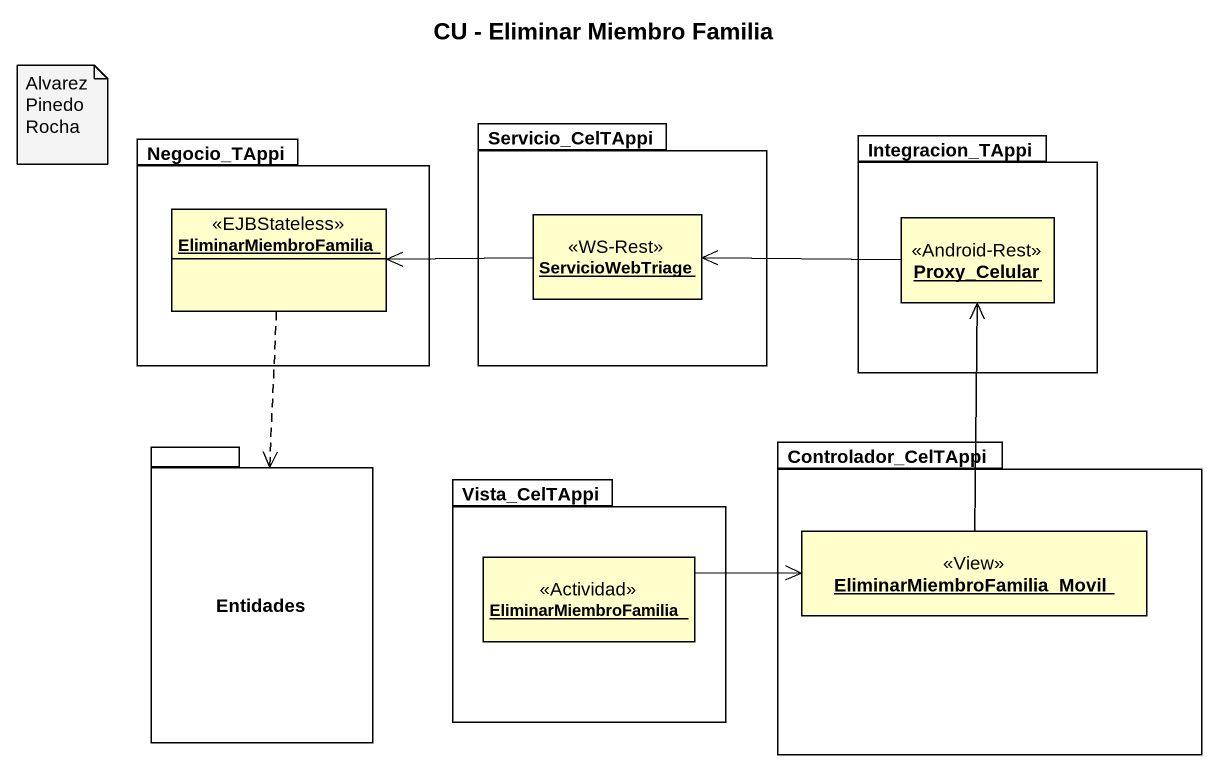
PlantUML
@startuml
title CU - Eliminar Miembro Familia
hide circle
hide empty members
package Negocio_TAppi {
  object EliminarMiembroFamilia <<EJBStateless>>
}
package Servicio_CelTAppi {
  object ServicioWebTriage <<WS-Rest>>
}
package Integracion_TAppi {
  object Proxy_Celular <<Android-Rest>>
}
package Entidades {
}
package Controlador_CelTAppi {
  object EliminarMiembroFamilia_Movil <<View>>
}
package Vista_CelTAppi {
  object "EliminarMiembroFamilia" as EliminarMiembroFamilia_2 <<Actividad>>
}
EliminarMiembroFamilia ..> Entidades
ServicioWebTriage -left-> EliminarMiembroFamilia
Proxy_Celular -left-> ServicioWebTriage
EliminarMiembroFamilia_Movil -up-> Proxy_Celular
EliminarMiembroFamilia_2 -right-> EliminarMiembroFamilia_Movil
note as N1
  Alvarez
  Pinedo
  Rocha
end note
@enduml
